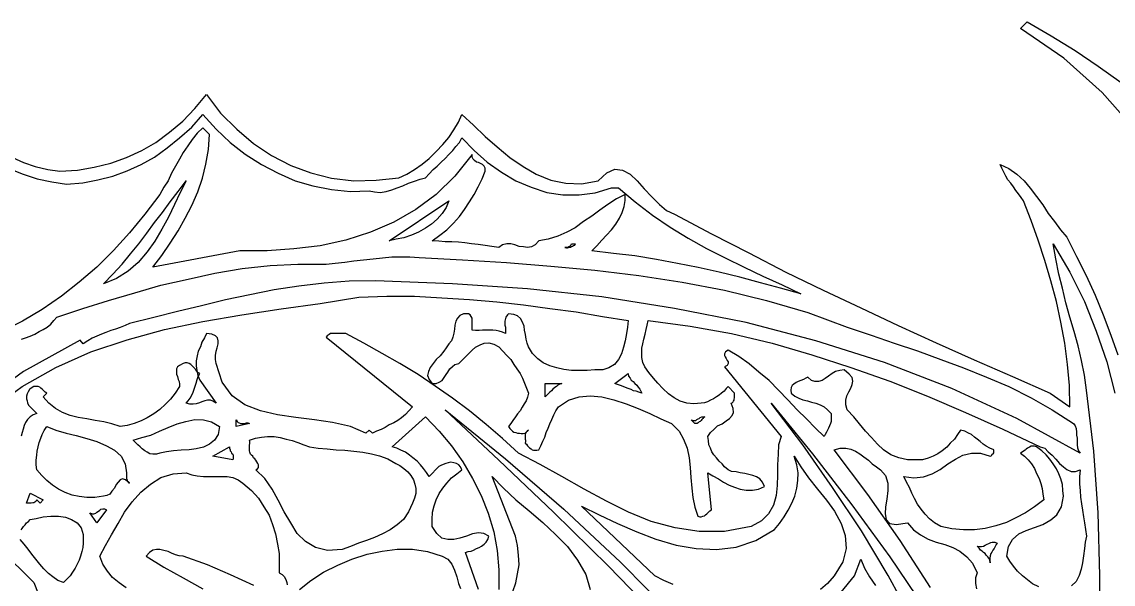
# Model space of a CAD drawing. Extents: x 0.05 to 5.94, y 0.01 to 8.49.
# Drawn here: x 2.069 to 4.229, y 7.372 to 8.486 of the extents above; entities that cross this region are included whole.
import ezdxf

# ---------------------------------------------------------------- set-up
doc = ezdxf.new("R2010")
doc.units = 0
doc.layers.add('1', color=7, linetype='Continuous')

msp = doc.modelspace()

# ---------------------------------------------------------------- linework, layer by layer
for points in [[(4.274, 8.271), (4.208, 8.346), (4.132, 8.414), (4.046, 8.473), (4.059, 8.486), (4.107, 8.458), (4.154, 8.429), (4.2, 8.398), (4.245, 8.366)], [(2.05, 8.217), (2.072, 8.207), (2.095, 8.199), (2.12, 8.193), (2.144, 8.19), (2.179, 8.192), (2.212, 8.198), (2.245, 8.206), (2.276, 8.217), (2.306, 8.231), (2.334, 8.247), (2.361, 8.267), (2.387, 8.289), (2.411, 8.314), (2.434, 8.342), (2.462, 8.305), (2.494, 8.273), (2.527, 8.245), (2.563, 8.221), (2.601, 8.201), (2.641, 8.187), (2.682, 8.176), (2.726, 8.171), (2.77, 8.172), (2.815, 8.177), (2.831, 8.184), (2.846, 8.193), (2.861, 8.204), (2.875, 8.215), (2.889, 8.229), (2.902, 8.243), (2.914, 8.257), (2.924, 8.272), (2.933, 8.287), (2.94, 8.302), (2.963, 8.281), (2.986, 8.259), (3.01, 8.238), (3.035, 8.217), (3.061, 8.199), (3.087, 8.184), (3.116, 8.172), (3.146, 8.166), (3.177, 8.165), (3.21, 8.171), (3.227, 8.187), (3.243, 8.194), (3.258, 8.192), (3.273, 8.184), (3.287, 8.171), (3.301, 8.155), (3.316, 8.139), (3.331, 8.124), (3.345, 8.112), (3.361, 8.105), (3.434, 8.066), (3.508, 8.028), (3.581, 7.99), (3.655, 7.954), (3.73, 7.919), (3.804, 7.884), (3.879, 7.85), (3.954, 7.816), (4.03, 7.783), (4.105, 7.75), (4.144, 7.723), (4.143, 7.765), (4.139, 7.807), (4.134, 7.849), (4.126, 7.891), (4.117, 7.932), (4.106, 7.973), (4.094, 8.013), (4.081, 8.053), (4.067, 8.092), (4.052, 8.131), (4.047, 8.138), (4.042, 8.145), (4.037, 8.152), (4.032, 8.159), (4.027, 8.166), (4.021, 8.173), (4.017, 8.18), (4.013, 8.188), (4.009, 8.196), (4.006, 8.203), (4.023, 8.195), (4.039, 8.184), (4.053, 8.171), (4.065, 8.156), (4.078, 8.14), (4.09, 8.123), (4.101, 8.106), (4.113, 8.09), (4.125, 8.074), (4.138, 8.059), (4.157, 8.021), (4.176, 7.983), (4.194, 7.944), (4.21, 7.905), (4.225, 7.865), (4.239, 7.826)]]:
    msp.add_lwpolyline(points)
at = {"layer": '1'}
for points in [[(2.157, 8.164), (2.189, 8.167), (2.219, 8.173), (2.249, 8.18), (2.277, 8.191), (2.305, 8.203), (2.331, 8.218), (2.356, 8.236), (2.381, 8.256), (2.405, 8.277), (2.427, 8.302), (2.453, 8.273), (2.481, 8.247), (2.511, 8.224), (2.543, 8.203), (2.576, 8.186), (2.61, 8.171), (2.645, 8.161), (2.682, 8.154), (2.719, 8.15), (2.756, 8.151), (2.767, 8.149), (2.778, 8.148), (2.79, 8.15), (2.801, 8.153), (2.812, 8.157), (2.823, 8.161), (2.834, 8.166), (2.846, 8.17), (2.857, 8.174), (2.868, 8.177), (2.875, 8.185), (2.883, 8.193), (2.891, 8.2), (2.899, 8.208), (2.907, 8.215), (2.914, 8.223), (2.922, 8.231), (2.928, 8.239), (2.935, 8.247), (2.94, 8.256), (2.964, 8.231), (2.99, 8.208), (3.018, 8.188), (3.047, 8.171), (3.077, 8.158), (3.108, 8.148), (3.14, 8.143), (3.172, 8.143), (3.204, 8.147), (3.236, 8.157), (3.25, 8.157), (3.283, 8.129), (3.317, 8.103), (3.352, 8.079), (3.388, 8.057), (3.424, 8.037), (3.461, 8.018), (3.499, 8), (3.536, 7.982), (3.574, 7.965), (3.611, 7.947), (3.571, 7.958), (3.531, 7.969), (3.49, 7.98), (3.449, 7.99), (3.408, 7.999), (3.367, 8.007), (3.325, 8.015), (3.282, 8.022), (3.24, 8.027), (3.197, 8.032), (3.207, 8.042), (3.217, 8.053), (3.226, 8.063), (3.236, 8.074), (3.245, 8.085), (3.252, 8.097), (3.257, 8.108), (3.261, 8.12), (3.263, 8.132), (3.263, 8.144), (3.246, 8.135), (3.229, 8.124), (3.213, 8.113), (3.197, 8.101), (3.181, 8.09), (3.164, 8.078), (3.148, 8.069), (3.13, 8.061), (3.111, 8.055), (3.092, 8.052), (3.085, 8.044), (3.078, 8.04), (3.07, 8.039), (3.062, 8.04), (3.053, 8.041), (3.045, 8.044), (3.037, 8.046), (3.029, 8.046), (3.02, 8.044), (3.013, 8.039), (2.999, 8.041), (2.986, 8.043), (2.972, 8.045), (2.959, 8.046), (2.946, 8.048), (2.933, 8.049), (2.92, 8.05), (2.907, 8.05), (2.894, 8.051), (2.881, 8.052), (2.896, 8.063), (2.91, 8.074), (2.923, 8.087), (2.935, 8.1), (2.945, 8.114), (2.955, 8.129), (2.964, 8.144), (2.972, 8.159), (2.98, 8.175), (2.986, 8.19), (2.986, 8.196), (2.984, 8.2), (2.981, 8.203), (2.977, 8.205), (2.973, 8.207), (2.969, 8.208), (2.965, 8.211), (2.962, 8.214), (2.96, 8.218), (2.96, 8.223), (2.926, 8.18), (2.889, 8.144), (2.849, 8.114), (2.805, 8.089), (2.759, 8.069), (2.71, 8.053), (2.659, 8.042), (2.607, 8.036), (2.554, 8.032), (2.5, 8.032), (2.328, 8), (2.346, 8.023), (2.362, 8.047), (2.378, 8.072), (2.392, 8.097), (2.405, 8.122), (2.417, 8.149), (2.426, 8.176), (2.433, 8.204), (2.438, 8.233), (2.44, 8.263), (2.427, 8.276), (2.416, 8.265), (2.406, 8.253), (2.397, 8.24), (2.388, 8.227), (2.381, 8.214), (2.373, 8.2), (2.365, 8.186), (2.358, 8.171), (2.35, 8.158), (2.342, 8.144), (2.312, 8.105), (2.282, 8.068), (2.25, 8.033), (2.217, 8), (2.182, 7.97), (2.147, 7.942), (2.109, 7.916), (2.07, 7.893), (2.03, 7.873)], [(2.043, 8.195), (2.071, 8.184), (2.099, 8.175), (2.128, 8.169), (2.157, 8.164)], [(2.23, 7.967), (2.249, 7.986), (2.267, 8.006), (2.284, 8.026), (2.3, 8.046), (2.316, 8.067), (2.331, 8.088), (2.347, 8.108), (2.362, 8.129), (2.378, 8.15), (2.394, 8.171), (2.382, 8.148), (2.371, 8.124), (2.359, 8.099), (2.346, 8.075), (2.332, 8.051), (2.317, 8.03), (2.299, 8.009), (2.279, 7.992), (2.256, 7.977), (2.23, 7.967)], [(2.796, 8.052), (2.914, 8.131), (2.909, 8.118), (2.901, 8.106), (2.891, 8.095), (2.88, 8.085), (2.868, 8.077), (2.854, 8.069), (2.84, 8.063), (2.825, 8.058), (2.81, 8.055), (2.796, 8.052)], [(3.164, 8.046), (3.163, 8.043), (3.161, 8.042), (3.159, 8.041), (3.157, 8.04), (3.155, 8.039), (3.152, 8.039), (3.15, 8.039), (3.147, 8.039), (3.144, 8.039), (3.147, 8.038), (3.149, 8.038), (3.151, 8.039), (3.152, 8.041), (3.154, 8.042), (3.156, 8.044), (3.157, 8.046), (3.159, 8.046), (3.162, 8.046), (3.164, 8.046)], [(4.203, 7.263), (4.203, 7.389), (4.2, 7.513), (4.191, 7.635), (4.177, 7.756), (4.173, 7.786), (4.167, 7.815), (4.16, 7.844), (4.152, 7.872), (4.144, 7.901), (4.136, 7.929), (4.129, 7.958), (4.122, 7.986), (4.116, 8.016), (4.111, 8.046), (4.144, 7.99), (4.173, 7.932), (4.196, 7.873), (4.217, 7.812), (4.233, 7.75)], [(2.855, 8.019), (2.941, 8.014), (3.028, 8.009), (3.116, 8.002), (3.203, 7.994), (3.29, 7.983), (3.376, 7.97), (3.46, 7.954), (3.543, 7.934), (3.625, 7.91), (3.703, 7.881), (3.75, 7.865), (3.796, 7.849), (3.842, 7.834), (3.888, 7.817), (3.933, 7.8), (3.979, 7.782), (4.023, 7.763), (4.067, 7.741), (4.109, 7.717), (4.151, 7.69), (4.154, 7.685), (4.156, 7.68), (4.157, 7.673), (4.157, 7.667), (4.158, 7.661), (4.158, 7.655), (4.158, 7.648), (4.159, 7.642), (4.161, 7.636), (4.164, 7.631), (4.039, 7.7), (3.91, 7.759), (3.777, 7.811), (3.641, 7.854), (3.503, 7.89), (3.361, 7.918), (3.217, 7.941), (3.07, 7.957), (2.921, 7.967), (2.769, 7.973), (2.717, 7.972), (2.667, 7.968), (2.617, 7.962), (2.568, 7.955), (2.52, 7.945), (2.472, 7.935), (2.424, 7.923), (2.377, 7.912), (2.33, 7.9), (2.282, 7.888), (2.273, 7.884), (2.263, 7.88), (2.254, 7.877), (2.245, 7.874), (2.235, 7.87), (2.226, 7.867), (2.217, 7.863), (2.208, 7.859), (2.199, 7.854), (2.19, 7.848), (2.184, 7.855), (2.072, 7.793), (1.97, 7.719)], [(2.068, 7.857), (2.076, 7.86), (2.085, 7.863), (2.094, 7.867), (2.103, 7.872), (2.111, 7.876), (2.119, 7.881), (2.126, 7.887), (2.132, 7.894), (2.138, 7.901), (2.189, 7.918), (2.24, 7.934), (2.292, 7.949), (2.344, 7.964), (2.398, 7.976), (2.451, 7.988), (2.505, 7.997), (2.56, 8.003), (2.615, 8.006), (2.671, 8.006), (2.689, 8.008), (2.708, 8.01), (2.726, 8.012), (2.745, 8.014), (2.764, 8.016), (2.783, 8.018), (2.801, 8.02), (2.819, 8.02), (2.837, 8.02), (2.855, 8.019)], [(2.006, 7.717), (2.069, 7.763), (2.136, 7.801), (2.205, 7.832), (2.277, 7.856), (2.351, 7.876), (2.427, 7.892), (2.504, 7.905), (2.582, 7.917), (2.659, 7.928), (2.736, 7.94), (2.791, 7.942), (2.846, 7.942), (2.9, 7.939), (2.955, 7.936), (3.009, 7.931), (3.062, 7.925), (3.114, 7.918), (3.166, 7.911), (3.218, 7.902), (3.269, 7.894)], [(3.269, 7.894), (3.268, 7.881), (3.266, 7.868), (3.263, 7.854), (3.26, 7.841), (3.256, 7.828), (3.25, 7.817), (3.242, 7.807), (3.231, 7.8), (3.219, 7.796), (3.203, 7.796), (3.188, 7.795), (3.172, 7.795), (3.157, 7.795), (3.142, 7.797), (3.128, 7.8), (3.114, 7.804), (3.101, 7.81), (3.09, 7.818), (3.08, 7.829), (3.072, 7.842), (3.069, 7.849), (3.067, 7.857), (3.066, 7.866), (3.064, 7.875), (3.063, 7.883), (3.06, 7.891), (3.056, 7.898), (3.05, 7.903), (3.043, 7.906), (3.032, 7.907), (3.03, 7.905), (3.027, 7.901), (3.026, 7.898), (3.025, 7.893), (3.025, 7.889), (3.025, 7.885), (3.026, 7.881), (3.026, 7.876), (3.026, 7.872), (3.026, 7.868), (3.02, 7.871), (3.014, 7.873), (3.008, 7.874), (3.001, 7.875), (2.995, 7.875), (2.988, 7.875), (2.981, 7.875), (2.974, 7.874), (2.967, 7.874), (2.96, 7.875), (2.96, 7.878), (2.96, 7.881), (2.96, 7.885), (2.96, 7.889), (2.96, 7.893), (2.96, 7.896), (2.96, 7.899), (2.958, 7.902), (2.956, 7.905), (2.953, 7.907), (2.943, 7.907), (2.936, 7.904), (2.931, 7.899), (2.928, 7.893), (2.926, 7.885), (2.925, 7.877), (2.924, 7.869), (2.922, 7.861), (2.919, 7.854), (2.914, 7.848), (2.909, 7.84), (2.904, 7.833), (2.897, 7.824), (2.889, 7.817), (2.883, 7.809), (2.877, 7.801), (2.874, 7.793), (2.872, 7.785), (2.875, 7.777), (2.881, 7.769), (2.889, 7.769), (2.895, 7.772), (2.901, 7.775), (2.905, 7.781), (2.909, 7.787), (2.912, 7.792), (2.916, 7.798), (2.921, 7.803), (2.926, 7.807), (2.934, 7.809), (2.939, 7.814), (2.946, 7.821), (2.953, 7.828), (2.96, 7.835), (2.967, 7.841), (2.976, 7.846), (2.984, 7.849), (2.993, 7.85), (3.003, 7.847), (3.013, 7.842), (3.021, 7.833), (3.029, 7.825), (3.037, 7.817), (3.043, 7.807), (3.049, 7.798), (3.055, 7.789), (3.06, 7.78), (3.064, 7.77), (3.068, 7.76), (3.072, 7.75), (3.07, 7.742), (3.067, 7.735), (3.063, 7.729), (3.059, 7.722), (3.055, 7.715), (3.05, 7.709), (3.046, 7.703), (3.041, 7.696), (3.037, 7.69), (3.032, 7.684), (3.035, 7.68), (3.037, 7.678), (3.04, 7.675), (3.043, 7.673), (3.047, 7.672), (3.05, 7.671), (3.054, 7.671), (3.057, 7.67), (3.061, 7.67), (3.065, 7.671), (3.072, 7.677), (3.069, 7.675), (3.067, 7.673), (3.066, 7.671), (3.065, 7.668), (3.065, 7.666), (3.065, 7.662), (3.065, 7.659), (3.066, 7.657), (3.066, 7.654), (3.065, 7.651), (3.068, 7.649), (3.07, 7.646), (3.072, 7.644), (3.074, 7.642), (3.077, 7.64), (3.079, 7.638), (3.082, 7.637), (3.085, 7.637), (3.088, 7.637), (3.092, 7.638), (3.096, 7.646), (3.1, 7.655), (3.104, 7.663), (3.107, 7.672), (3.111, 7.681), (3.114, 7.689), (3.118, 7.698), (3.122, 7.707), (3.126, 7.715), (3.131, 7.723), (3.151, 7.736), (3.172, 7.743), (3.194, 7.745), (3.217, 7.743), (3.241, 7.737), (3.265, 7.729), (3.289, 7.72), (3.312, 7.71), (3.334, 7.699), (3.355, 7.69), (3.37, 7.675), (3.379, 7.659), (3.386, 7.641), (3.39, 7.622), (3.392, 7.603), (3.393, 7.583), (3.395, 7.562), (3.397, 7.543), (3.401, 7.524), (3.407, 7.506), (3.411, 7.505), (3.414, 7.505), (3.417, 7.506), (3.42, 7.507), (3.422, 7.509), (3.425, 7.511), (3.427, 7.513), (3.429, 7.515), (3.431, 7.517), (3.434, 7.519), (3.427, 7.592), (3.437, 7.586), (3.448, 7.58), (3.458, 7.574), (3.469, 7.568), (3.48, 7.564), (3.491, 7.56), (3.503, 7.558), (3.515, 7.558), (3.527, 7.56), (3.539, 7.565), (3.535, 7.574), (3.53, 7.58), (3.523, 7.584), (3.516, 7.587), (3.508, 7.589), (3.5, 7.591), (3.491, 7.592), (3.483, 7.594), (3.474, 7.595), (3.467, 7.598), (3.46, 7.604), (3.455, 7.61), (3.449, 7.615), (3.444, 7.622), (3.439, 7.628), (3.435, 7.634), (3.432, 7.641), (3.429, 7.648), (3.428, 7.656), (3.427, 7.664), (3.432, 7.672), (3.439, 7.678), (3.446, 7.685), (3.455, 7.689), (3.463, 7.695), (3.47, 7.7), (3.475, 7.706), (3.478, 7.712), (3.477, 7.72), (3.473, 7.73), (3.475, 7.731), (3.477, 7.733), (3.478, 7.734), (3.479, 7.736), (3.479, 7.738), (3.48, 7.741), (3.48, 7.744), (3.48, 7.747), (3.48, 7.75), (3.467, 7.763), (3.463, 7.759), (3.459, 7.754), (3.454, 7.75), (3.449, 7.746), (3.444, 7.743), (3.438, 7.739), (3.432, 7.736), (3.426, 7.733), (3.42, 7.731), (3.414, 7.73), (3.399, 7.729), (3.385, 7.73), (3.372, 7.734), (3.36, 7.741), (3.349, 7.749), (3.338, 7.759), (3.328, 7.77), (3.319, 7.78), (3.31, 7.791), (3.302, 7.802), (3.298, 7.811), (3.296, 7.821), (3.296, 7.83), (3.296, 7.839), (3.298, 7.848), (3.3, 7.857), (3.303, 7.867), (3.305, 7.876), (3.307, 7.885), (3.309, 7.894), (3.392, 7.883), (3.474, 7.868), (3.554, 7.849), (3.633, 7.826), (3.71, 7.801), (3.787, 7.774), (3.862, 7.744), (3.937, 7.712), (4.011, 7.679), (4.085, 7.644), (4.094, 7.641), (4.101, 7.634), (4.109, 7.627), (4.116, 7.619), (4.123, 7.611), (4.131, 7.604), (4.138, 7.599), (4.146, 7.595), (4.155, 7.595), (4.164, 7.598), (4.163, 7.584), (4.163, 7.57), (4.164, 7.557), (4.165, 7.544), (4.167, 7.531), (4.169, 7.518), (4.171, 7.505), (4.173, 7.493), (4.175, 7.48), (4.177, 7.467), (4.174, 7.455), (4.173, 7.442), (4.171, 7.428), (4.169, 7.414), (4.166, 7.401), (4.162, 7.389), (4.156, 7.377), (4.147, 7.368)], [(4.082, 7.366), (4.07, 7.372), (4.06, 7.38), (4.05, 7.388), (4.04, 7.397), (4.032, 7.407), (4.025, 7.417), (4.019, 7.427), (4.022, 7.446), (4.03, 7.46), (4.043, 7.471), (4.057, 7.478), (4.074, 7.484), (4.09, 7.49), (4.106, 7.499), (4.118, 7.509), (4.127, 7.525), (4.131, 7.546), (4.13, 7.557), (4.129, 7.569), (4.126, 7.58), (4.122, 7.59), (4.117, 7.6), (4.111, 7.61), (4.104, 7.619), (4.097, 7.628), (4.088, 7.636), (4.078, 7.644), (4.074, 7.645), (4.07, 7.645), (4.067, 7.645), (4.064, 7.643), (4.06, 7.641), (4.057, 7.639), (4.055, 7.637), (4.052, 7.635), (4.049, 7.633), (4.046, 7.631), (4.054, 7.625), (4.061, 7.618), (4.068, 7.61), (4.074, 7.601), (4.078, 7.591), (4.083, 7.581), (4.086, 7.571), (4.089, 7.561), (4.09, 7.55), (4.092, 7.539), (4.074, 7.525), (4.056, 7.513), (4.037, 7.503), (4.018, 7.494), (3.997, 7.487), (3.976, 7.482), (3.955, 7.479), (3.933, 7.479), (3.91, 7.481), (3.888, 7.486), (3.876, 7.493), (3.866, 7.501), (3.857, 7.51), (3.849, 7.52), (3.842, 7.53), (3.836, 7.541), (3.831, 7.552), (3.826, 7.563), (3.82, 7.574), (3.815, 7.585), (3.835, 7.582), (3.854, 7.584), (3.871, 7.59), (3.887, 7.599), (3.902, 7.61), (3.917, 7.619), (3.932, 7.627), (3.949, 7.631), (3.967, 7.631), (3.986, 7.625), (3.988, 7.626), (3.989, 7.627), (3.99, 7.629), (3.992, 7.63), (3.993, 7.632), (3.993, 7.634), (3.993, 7.636), (3.993, 7.638), (3.985, 7.641), (3.978, 7.645), (3.972, 7.649), (3.966, 7.654), (3.96, 7.659), (3.955, 7.663), (3.949, 7.668), (3.943, 7.671), (3.936, 7.675), (3.927, 7.677), (3.921, 7.668), (3.915, 7.659), (3.907, 7.651), (3.9, 7.643), (3.891, 7.636), (3.882, 7.63), (3.873, 7.625), (3.863, 7.621), (3.852, 7.618), (3.842, 7.618), (3.822, 7.618), (3.805, 7.622), (3.789, 7.628), (3.775, 7.638), (3.763, 7.649), (3.751, 7.662), (3.739, 7.675), (3.727, 7.689), (3.716, 7.703), (3.703, 7.717), (3.7, 7.727), (3.7, 7.736), (3.702, 7.745), (3.706, 7.753), (3.71, 7.76), (3.713, 7.767), (3.714, 7.774), (3.713, 7.781), (3.707, 7.788), (3.697, 7.796), (3.688, 7.795), (3.68, 7.793), (3.673, 7.789), (3.666, 7.784), (3.659, 7.779), (3.653, 7.775), (3.646, 7.773), (3.639, 7.773), (3.632, 7.775), (3.625, 7.782), (3.621, 7.78), (3.616, 7.777), (3.611, 7.775), (3.606, 7.773), (3.602, 7.771), (3.597, 7.768), (3.594, 7.765), (3.592, 7.761), (3.591, 7.756), (3.592, 7.75), (3.599, 7.744), (3.607, 7.74), (3.615, 7.737), (3.624, 7.735), (3.632, 7.732), (3.641, 7.73), (3.649, 7.727), (3.657, 7.723), (3.664, 7.717), (3.671, 7.71), (3.671, 7.705), (3.671, 7.699), (3.671, 7.694), (3.67, 7.69), (3.668, 7.685), (3.666, 7.681), (3.664, 7.677), (3.662, 7.673), (3.659, 7.668), (3.657, 7.664), (3.64, 7.681), (3.622, 7.699), (3.604, 7.717), (3.585, 7.737), (3.567, 7.756), (3.548, 7.775), (3.528, 7.792), (3.509, 7.808), (3.488, 7.823), (3.467, 7.835), (3.462, 7.832), (3.46, 7.828), (3.46, 7.825), (3.461, 7.822), (3.463, 7.819), (3.465, 7.815), (3.467, 7.812), (3.467, 7.809), (3.465, 7.805), (3.46, 7.802), (3.572, 7.664), (3.567, 7.648), (3.566, 7.629), (3.565, 7.608), (3.565, 7.588), (3.564, 7.567), (3.562, 7.547), (3.557, 7.528), (3.547, 7.511), (3.533, 7.497), (3.513, 7.486), (3.46, 7.476), (3.41, 7.476), (3.362, 7.483), (3.315, 7.496), (3.27, 7.514), (3.226, 7.536), (3.182, 7.56), (3.138, 7.585), (3.095, 7.609), (3.052, 7.631), (3.02, 7.66), (2.988, 7.688), (2.955, 7.715), (2.921, 7.74), (2.887, 7.764), (2.853, 7.787), (2.817, 7.809), (2.782, 7.829), (2.746, 7.849), (2.71, 7.868), (2.706, 7.868), (2.702, 7.868), (2.697, 7.868), (2.693, 7.868), (2.689, 7.868), (2.685, 7.868), (2.68, 7.868), (2.677, 7.866), (2.673, 7.864), (2.671, 7.861), (2.842, 7.723), (2.835, 7.715), (2.828, 7.708), (2.82, 7.701), (2.813, 7.696), (2.805, 7.691), (2.796, 7.687), (2.788, 7.682), (2.78, 7.678), (2.771, 7.675), (2.763, 7.671), (2.756, 7.677), (2.75, 7.671), (2.719, 7.684), (2.684, 7.692), (2.648, 7.697), (2.611, 7.702), (2.575, 7.707), (2.541, 7.715), (2.51, 7.727), (2.485, 7.745), (2.465, 7.772), (2.453, 7.809), (2.452, 7.817), (2.452, 7.825), (2.453, 7.833), (2.455, 7.84), (2.457, 7.848), (2.457, 7.854), (2.456, 7.86), (2.452, 7.864), (2.445, 7.867), (2.434, 7.868), (2.43, 7.86), (2.425, 7.851), (2.422, 7.842), (2.418, 7.833), (2.416, 7.824), (2.414, 7.814), (2.414, 7.804), (2.415, 7.795), (2.417, 7.785), (2.421, 7.776), (2.453, 7.73), (2.447, 7.734), (2.442, 7.736), (2.436, 7.736), (2.431, 7.735), (2.425, 7.733), (2.42, 7.731), (2.414, 7.729), (2.408, 7.728), (2.401, 7.728), (2.394, 7.73), (2.398, 7.735), (2.402, 7.74), (2.405, 7.746), (2.408, 7.752), (2.41, 7.758), (2.412, 7.764), (2.414, 7.77), (2.416, 7.777), (2.418, 7.783), (2.421, 7.789), (2.417, 7.791), (2.414, 7.794), (2.412, 7.798), (2.409, 7.801), (2.406, 7.804), (2.403, 7.807), (2.4, 7.809), (2.396, 7.81), (2.392, 7.81), (2.388, 7.809), (2.381, 7.805), (2.377, 7.802), (2.375, 7.798), (2.375, 7.793), (2.375, 7.788), (2.377, 7.783), (2.378, 7.777), (2.38, 7.773), (2.381, 7.768), (2.381, 7.763), (2.372, 7.75), (2.363, 7.738), (2.353, 7.728), (2.342, 7.718), (2.33, 7.709), (2.317, 7.701), (2.305, 7.695), (2.291, 7.69), (2.277, 7.686), (2.263, 7.684), (2.247, 7.689), (2.231, 7.693), (2.214, 7.696), (2.197, 7.699), (2.18, 7.702), (2.164, 7.706), (2.149, 7.712), (2.135, 7.72), (2.122, 7.73), (2.111, 7.743), (2.118, 7.75), (2.115, 7.752), (2.113, 7.754), (2.111, 7.756), (2.109, 7.758), (2.106, 7.76), (2.104, 7.762), (2.101, 7.763), (2.098, 7.763), (2.095, 7.763), (2.092, 7.763), (2.087, 7.76), (2.084, 7.757), (2.081, 7.753), (2.079, 7.749), (2.078, 7.744), (2.078, 7.739), (2.079, 7.735), (2.08, 7.731), (2.082, 7.726), (2.085, 7.723), (2.098, 7.71), (2.091, 7.707), (2.085, 7.703), (2.08, 7.698), (2.076, 7.692), (2.073, 7.686), (2.071, 7.679), (2.069, 7.672), (2.067, 7.665)], [(3.296, 7.75), (3.29, 7.752), (3.285, 7.754), (3.28, 7.755), (3.275, 7.757), (3.269, 7.759), (3.264, 7.761), (3.259, 7.763), (3.254, 7.765), (3.248, 7.767), (3.243, 7.769), (3.269, 7.789), (3.27, 7.784), (3.273, 7.78), (3.275, 7.776), (3.279, 7.773), (3.282, 7.769), (3.286, 7.766), (3.289, 7.762), (3.292, 7.758), (3.294, 7.754), (3.296, 7.75)], [(3.138, 7.769), (3.134, 7.768), (3.13, 7.766), (3.127, 7.763), (3.124, 7.761), (3.12, 7.758), (3.117, 7.755), (3.114, 7.752), (3.111, 7.749), (3.108, 7.746), (3.105, 7.743), (3.105, 7.769), (3.138, 7.769)], [(3.875, 6.585), (3.855, 6.565), (3.793, 6.695), (3.719, 6.822), (3.635, 6.946), (3.541, 7.067), (3.442, 7.183), (3.337, 7.297), (3.23, 7.407), (3.121, 7.514), (3.013, 7.617), (2.907, 7.717), (3.026, 7.62), (3.142, 7.52), (3.254, 7.415), (3.361, 7.307), (3.464, 7.196), (3.561, 7.081), (3.651, 6.962), (3.733, 6.84), (3.808, 6.715), (3.875, 6.585)], [(3.833, 7.299), (3.784, 7.389), (3.731, 7.477), (3.674, 7.563), (3.615, 7.648), (3.552, 7.73), (3.634, 7.63), (3.712, 7.529), (3.787, 7.426), (3.857, 7.322)], [(2.46, 7.684), (2.457, 7.668), (2.45, 7.657), (2.44, 7.649), (2.428, 7.643), (2.414, 7.64), (2.4, 7.638), (2.384, 7.637), (2.369, 7.636), (2.355, 7.634), (2.342, 7.631), (2.335, 7.629), (2.328, 7.629), (2.322, 7.63), (2.317, 7.633), (2.312, 7.636), (2.307, 7.64), (2.303, 7.644), (2.298, 7.648), (2.293, 7.653), (2.289, 7.657), (2.306, 7.662), (2.324, 7.667), (2.341, 7.675), (2.358, 7.682), (2.376, 7.689), (2.393, 7.694), (2.411, 7.698), (2.428, 7.697), (2.444, 7.693), (2.46, 7.684)], [(2.519, 7.69), (2.493, 7.684), (2.493, 7.697), (2.495, 7.694), (2.497, 7.692), (2.499, 7.691), (2.502, 7.69), (2.504, 7.69), (2.508, 7.69), (2.511, 7.69), (2.513, 7.691), (2.516, 7.691), (2.519, 7.69)], [(2.973, 7.361), (2.947, 7.434), (2.952, 7.436), (2.958, 7.437), (2.963, 7.439), (2.969, 7.442), (2.974, 7.444), (2.979, 7.447), (2.984, 7.451), (2.988, 7.455), (2.991, 7.46), (2.993, 7.467), (2.983, 7.472), (2.973, 7.473), (2.961, 7.471), (2.949, 7.467), (2.936, 7.463), (2.924, 7.46), (2.912, 7.46), (2.9, 7.463), (2.89, 7.472), (2.881, 7.486), (2.881, 7.5), (2.882, 7.514), (2.885, 7.527), (2.889, 7.539), (2.895, 7.551), (2.902, 7.562), (2.91, 7.572), (2.919, 7.582), (2.93, 7.59), (2.94, 7.598), (2.937, 7.604), (2.934, 7.608), (2.929, 7.611), (2.924, 7.612), (2.918, 7.613), (2.913, 7.612), (2.908, 7.611), (2.903, 7.609), (2.898, 7.607), (2.894, 7.605), (2.875, 7.585), (2.87, 7.593), (2.864, 7.601), (2.858, 7.608), (2.851, 7.615), (2.843, 7.622), (2.836, 7.627), (2.828, 7.633), (2.819, 7.637), (2.811, 7.641), (2.802, 7.644), (2.868, 7.703), (2.895, 7.675), (2.919, 7.646), (2.942, 7.614), (2.961, 7.581), (2.978, 7.547), (2.992, 7.512), (3.003, 7.475), (3.01, 7.438), (3.013, 7.4), (3.013, 7.361)], [(3.421, 7.703), (3.418, 7.702), (3.417, 7.7), (3.415, 7.698), (3.414, 7.696), (3.412, 7.694), (3.41, 7.693), (3.408, 7.691), (3.406, 7.69), (3.404, 7.69), (3.401, 7.69), (3.394, 7.697), (3.398, 7.696), (3.4, 7.696), (3.403, 7.696), (3.405, 7.698), (3.408, 7.699), (3.41, 7.7), (3.412, 7.702), (3.415, 7.703), (3.418, 7.703), (3.421, 7.703)], [(2.276, 7.592), (2.276, 7.589), (2.276, 7.586), (2.276, 7.583), (2.276, 7.581), (2.277, 7.578), (2.277, 7.576), (2.279, 7.575), (2.28, 7.573), (2.282, 7.572), (2.274, 7.578), (2.268, 7.58), (2.263, 7.578), (2.259, 7.574), (2.255, 7.569), (2.252, 7.562), (2.247, 7.556), (2.243, 7.55), (2.237, 7.547), (2.23, 7.546), (2.213, 7.543), (2.197, 7.543), (2.182, 7.545), (2.168, 7.548), (2.154, 7.553), (2.141, 7.56), (2.129, 7.568), (2.118, 7.577), (2.108, 7.587), (2.098, 7.598), (2.097, 7.608), (2.097, 7.617), (2.098, 7.627), (2.099, 7.635), (2.101, 7.644), (2.103, 7.652), (2.106, 7.661), (2.109, 7.668), (2.113, 7.676), (2.118, 7.684), (2.136, 7.677), (2.156, 7.671), (2.176, 7.666), (2.197, 7.66), (2.217, 7.654), (2.236, 7.646), (2.252, 7.637), (2.265, 7.625), (2.273, 7.61), (2.276, 7.592)], [(2.809, 7.611), (2.817, 7.607), (2.825, 7.601), (2.833, 7.594), (2.839, 7.587), (2.844, 7.578), (2.847, 7.57), (2.849, 7.561), (2.849, 7.551), (2.846, 7.542), (2.842, 7.532), (2.834, 7.515), (2.824, 7.5), (2.812, 7.489), (2.798, 7.479), (2.783, 7.471), (2.767, 7.464), (2.751, 7.458), (2.735, 7.453), (2.719, 7.446), (2.703, 7.44), (2.674, 7.438), (2.65, 7.444), (2.63, 7.456), (2.614, 7.472), (2.601, 7.493), (2.588, 7.515), (2.576, 7.538), (2.564, 7.56), (2.55, 7.581), (2.532, 7.598), (2.535, 7.6), (2.537, 7.603), (2.537, 7.606), (2.537, 7.608), (2.536, 7.611), (2.534, 7.614), (2.532, 7.617), (2.53, 7.62), (2.527, 7.622), (2.526, 7.625), (2.523, 7.627), (2.521, 7.629), (2.52, 7.633), (2.519, 7.636), (2.519, 7.639), (2.519, 7.643), (2.519, 7.647), (2.52, 7.65), (2.52, 7.654), (2.519, 7.657), (2.531, 7.661), (2.543, 7.663), (2.555, 7.664), (2.568, 7.664), (2.58, 7.662), (2.592, 7.659), (2.604, 7.656), (2.615, 7.652), (2.627, 7.648), (2.638, 7.644), (2.655, 7.641), (2.673, 7.64), (2.691, 7.638), (2.708, 7.637), (2.726, 7.635), (2.744, 7.633), (2.761, 7.63), (2.777, 7.626), (2.793, 7.62), (2.809, 7.611)], [(2.486, 7.618), (2.447, 7.625), (2.48, 7.644), (2.48, 7.641), (2.481, 7.638), (2.481, 7.636), (2.483, 7.634), (2.484, 7.631), (2.486, 7.629), (2.487, 7.627), (2.487, 7.624), (2.487, 7.621), (2.486, 7.618)], [(3.868, 7.365), (3.808, 7.458), (3.744, 7.549), (3.677, 7.638), (3.689, 7.641), (3.7, 7.641), (3.71, 7.639), (3.719, 7.635), (3.728, 7.63), (3.736, 7.624), (3.745, 7.617), (3.752, 7.61), (3.761, 7.604), (3.769, 7.598)], [(3.358, 7.371), (3.34, 7.379), (3.322, 7.388), (3.177, 7.526), (3.212, 7.509), (3.248, 7.492), (3.286, 7.475), (3.324, 7.461), (3.364, 7.449), (3.404, 7.442), (3.444, 7.44), (3.483, 7.445), (3.522, 7.458), (3.559, 7.48), (3.569, 7.492), (3.578, 7.505), (3.586, 7.518), (3.593, 7.532), (3.599, 7.546), (3.603, 7.562), (3.605, 7.577), (3.606, 7.592), (3.603, 7.608), (3.598, 7.625), (3.611, 7.604), (3.626, 7.582), (3.644, 7.56), (3.662, 7.538), (3.678, 7.516), (3.691, 7.492), (3.699, 7.468), (3.701, 7.442), (3.694, 7.416), (3.677, 7.388)], [(2.275, 7.364), (2.261, 7.374), (2.248, 7.385), (2.238, 7.397), (2.229, 7.411), (2.223, 7.427), (2.234, 7.448), (2.246, 7.469), (2.259, 7.492), (2.272, 7.514), (2.287, 7.535), (2.304, 7.554), (2.323, 7.57), (2.344, 7.583), (2.368, 7.59), (2.394, 7.592), (2.405, 7.588), (2.416, 7.586), (2.428, 7.585), (2.439, 7.585), (2.452, 7.585), (2.464, 7.585), (2.475, 7.585), (2.486, 7.583), (2.497, 7.578), (2.506, 7.572), (2.523, 7.557), (2.537, 7.542), (2.548, 7.525), (2.558, 7.508), (2.565, 7.49), (2.571, 7.471), (2.575, 7.451), (2.578, 7.432), (2.578, 7.413), (2.578, 7.394), (2.584, 7.391), (2.588, 7.387), (2.591, 7.381), (2.593, 7.375), (2.594, 7.37)], [(3.769, 7.598), (3.779, 7.587), (3.783, 7.572), (3.783, 7.557), (3.781, 7.54), (3.779, 7.525), (3.778, 7.511), (3.78, 7.5), (3.787, 7.492), (3.8, 7.49), (3.822, 7.493), (3.834, 7.479), (3.848, 7.469), (3.863, 7.461), (3.879, 7.455), (3.896, 7.45), (3.912, 7.444), (3.926, 7.437), (3.94, 7.426), (3.951, 7.413), (3.96, 7.394), (3.957, 7.384), (3.957, 7.373), (3.959, 7.362)], [(3.041, 7.357), (3.047, 7.374), (3.05, 7.392), (3.053, 7.41), (3.052, 7.429), (3.05, 7.448), (3.046, 7.467), (3, 7.585), (3.022, 7.562), (3.047, 7.539), (3.073, 7.517), (3.1, 7.494), (3.125, 7.47), (3.149, 7.446), (3.169, 7.419), (3.185, 7.391), (3.194, 7.361)], [(2.105, 7.532), (2.098, 7.539), (2.097, 7.537), (2.095, 7.535), (2.094, 7.534), (2.092, 7.533), (2.09, 7.533), (2.087, 7.532), (2.084, 7.532), (2.081, 7.532), (2.078, 7.532), (2.085, 7.552), (2.111, 7.539), (2.105, 7.532)], [(2.217, 7.493), (2.203, 7.513), (2.208, 7.511), (2.211, 7.511), (2.215, 7.512), (2.217, 7.514), (2.22, 7.516), (2.223, 7.518), (2.225, 7.52), (2.229, 7.521), (2.232, 7.521), (2.236, 7.519), (2.217, 7.493)], [(2.067, 7.479), (2.069, 7.482), (2.072, 7.486), (2.075, 7.489), (2.078, 7.493), (2.082, 7.496), (2.085, 7.5), (2.097, 7.502), (2.111, 7.505), (2.126, 7.506), (2.141, 7.506), (2.155, 7.504), (2.167, 7.5), (2.178, 7.493), (2.186, 7.483), (2.19, 7.47), (2.19, 7.453)], [(2.19, 7.453), (2.189, 7.444), (2.187, 7.436), (2.185, 7.427), (2.182, 7.419), (2.178, 7.411), (2.174, 7.403), (2.169, 7.395), (2.164, 7.388), (2.157, 7.381), (2.151, 7.375), (2.14, 7.379), (2.13, 7.386), (2.121, 7.393), (2.112, 7.402), (2.104, 7.411), (2.096, 7.421), (2.088, 7.431), (2.081, 7.441), (2.073, 7.451), (2.065, 7.46)], [(2.026, 7.44), (2.092, 7.375)], [(2.528, 7.369), (2.482, 7.39), (2.436, 7.41), (2.388, 7.427), (2.38, 7.428), (2.373, 7.43), (2.365, 7.433), (2.358, 7.436), (2.35, 7.438), (2.342, 7.44), (2.335, 7.44), (2.328, 7.439), (2.321, 7.434), (2.315, 7.427), (2.35, 7.405), (2.388, 7.384), (2.427, 7.362)], [(2.618, 7.361), (2.641, 7.379), (2.666, 7.395), (2.694, 7.409), (2.722, 7.421), (2.752, 7.431), (2.782, 7.437), (2.812, 7.441), (2.842, 7.441), (2.872, 7.436), (2.901, 7.427), (2.912, 7.421), (2.92, 7.411), (2.925, 7.399), (2.93, 7.386), (2.933, 7.373), (2.937, 7.363)], [(4, 7.453), (3.998, 7.45), (3.996, 7.446), (3.994, 7.442), (3.991, 7.439), (3.989, 7.435), (3.987, 7.432), (3.986, 7.428), (3.985, 7.423), (3.985, 7.419), (3.986, 7.414), (3.985, 7.419), (3.983, 7.423), (3.981, 7.426), (3.978, 7.429), (3.976, 7.432), (3.973, 7.434), (3.97, 7.437), (3.967, 7.439), (3.964, 7.443), (3.96, 7.447), (3.965, 7.446), (3.969, 7.446), (3.973, 7.447), (3.976, 7.449), (3.98, 7.451), (3.983, 7.452), (3.987, 7.454), (3.99, 7.455), (3.995, 7.455), (4, 7.453)], [(3.691, 7.356), (3.717, 7.388), (3.73, 7.421), (3.737, 7.403), (3.747, 7.386), (3.759, 7.369)], [(2.092, 7.375), (2.101, 7.353), (2.105, 7.332), (2.103, 7.312), (2.097, 7.293), (2.089, 7.273), (2.079, 7.254), (2.068, 7.236)], [(3.677, 7.388), (3.664, 7.373), (3.65, 7.361)]]:
    msp.add_lwpolyline(points, dxfattribs=at)

doc.saveas('drawing.dxf')
